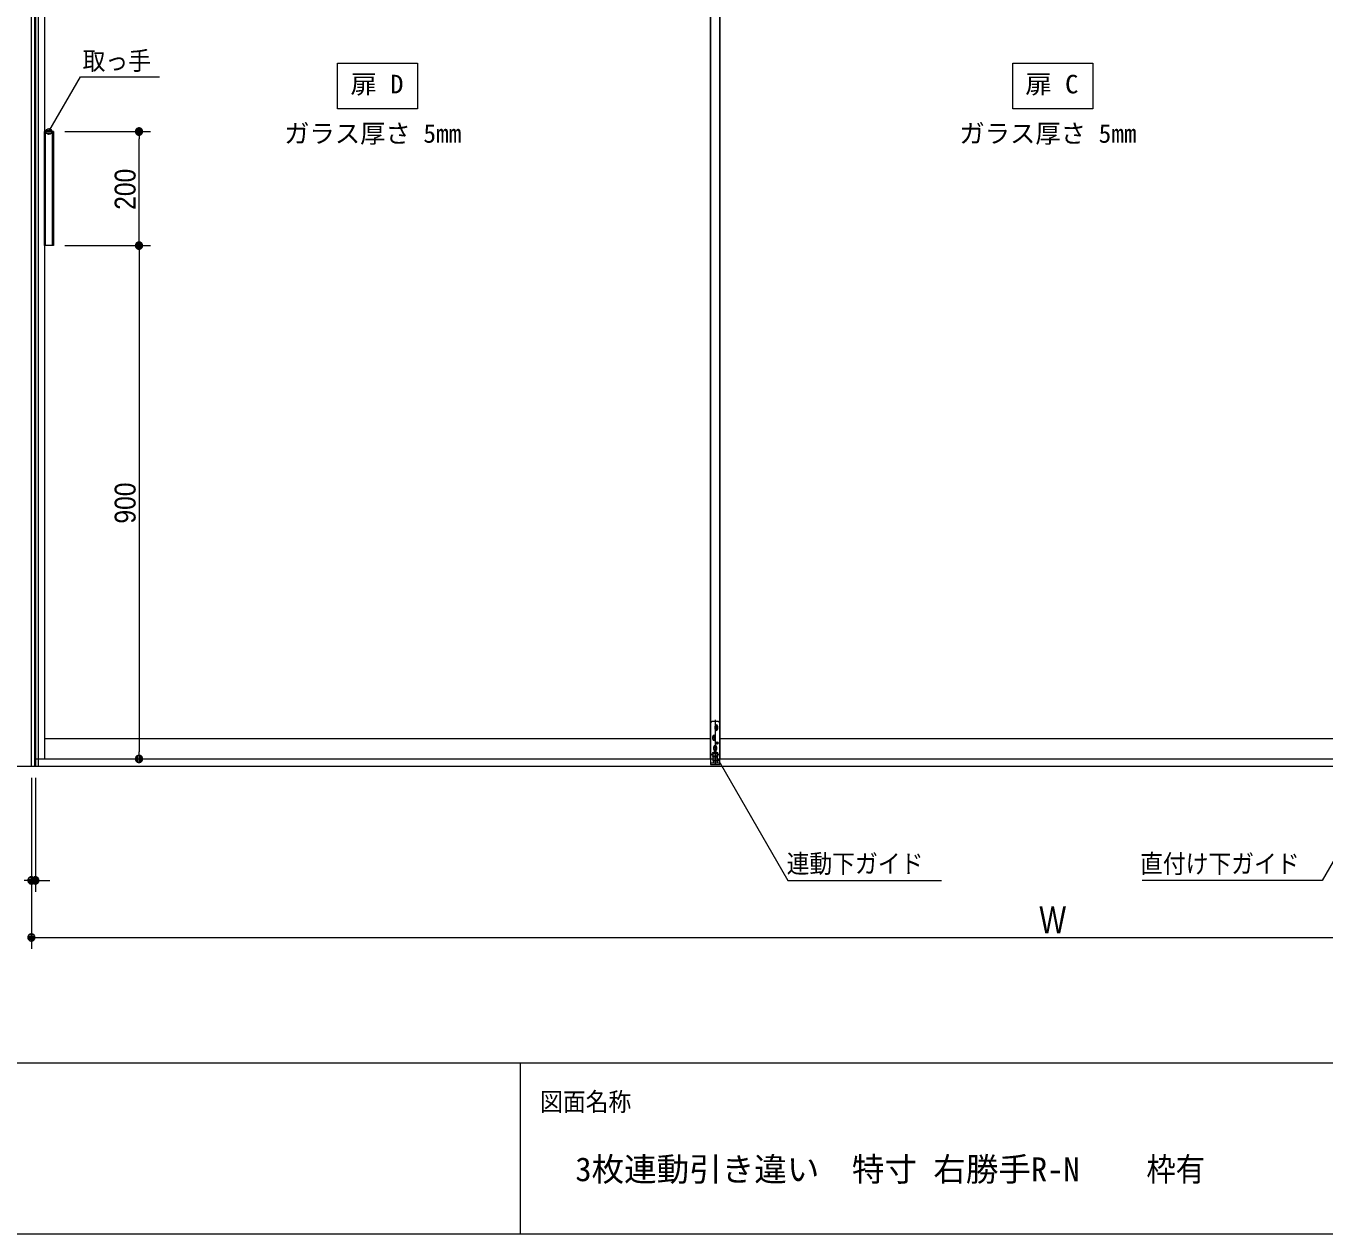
# Model space of a CAD drawing. Units: millimetres, scale not verified. Extents: x -6062 to 6062, y -3045 to 3045.
# Drawn here: x -4804 to -2528, y -2770 to -652 of the extents above; entities that cross this region are included whole.
import ezdxf
from ezdxf.enums import TextEntityAlignment as Align

# ---------------------------------------------------------------- set-up
doc = ezdxf.new("R2010")
doc.units = ezdxf.units.MM
doc.header["$LTSCALE"] = 20
for name, color, linetype, lineweight in [('0-0_2寸法-1', 7, 'Continuous', 9), ('0-1_0', 7, 'Continuous', 9), ('0-2_2寸法-2', 7, 'Continuous', 9), ('0-3_2寸法-3', 7, 'Continuous', 9), ('0-4_3一般', 7, 'Continuous', 9), ('0-5_1図面枠', 7, 'Continuous', 9)]:
    doc.layers.add(name, color=color, linetype=linetype, lineweight=lineweight)
doc.styles.add('ＭＳ ゴシック', font='')
doc.styles.add('ＭＳ Ｐゴシック', font='')
doc.styles.get('ＭＳ ゴシック').set_extended_font_data('MS Gothic')
doc.styles.get('ＭＳ Ｐゴシック').set_extended_font_data('MS PGothic')

# ---------------------------------------------------------------- blocks, each defined once
blk = doc.blocks.new('_Dot')
at = {"layer": '0-1_0'}
for p, q in [((-10, 0), (-20, 0)), ((9.78, 2), (-9.78, 2)), ((7.99, 6), (-7.99, 6)), ((9.16, -3.98), (-9.16, -3.98)), ((6, -7.98), (-6, -7.98))]:
    blk.add_line(p, q, dxfattribs=at)
for points in [[(10, 0), (9.92, 1.25), (9.69, 2.49), (9.3, 3.68), (8.76, 4.82), (8.09, 5.88), (7.29, 6.85), (6.37, 7.71), (5.36, 8.44), (4.26, 9.05), (3.09, 9.51), (1.87, 9.82), (0.63, 9.98), (-0.63, 9.98), (-1.87, 9.82), (-3.09, 9.51), (-4.26, 9.05), (-5.36, 8.44), (-6.37, 7.71), (-7.29, 6.85), (-8.09, 5.88), (-8.76, 4.82), (-9.3, 3.68), (-9.69, 2.49), (-9.92, 1.25), (-10, 0), (0, 0)], [(-10, 0), (-9.92, -1.25), (-9.69, -2.49), (-9.3, -3.68), (-8.76, -4.82), (-8.09, -5.88), (-7.29, -6.85), (-6.37, -7.71), (-5.36, -8.44), (-4.26, -9.05), (-3.09, -9.51), (-1.87, -9.82), (-0.63, -9.98), (0.63, -9.98), (1.87, -9.82), (3.09, -9.51), (4.26, -9.05), (5.36, -8.44), (6.37, -7.71), (7.29, -6.85), (8.09, -5.88), (8.76, -4.82), (9.3, -3.68), (9.69, -2.49), (9.92, -1.25), (10, 0), (0, 0)]]:
    blk.add_lwpolyline(points, close=True, dxfattribs=at)
blk = doc.blocks.new('グループ-6')
at = {"layer": '0-4_3一般'}
for p, q in [((-60000, 8000), (-60000, -39000)), ((13056.5, -39000), (-61863.5, -39000))]:
    blk.add_line(p, q, dxfattribs=at)
blk = doc.blocks.new('グループ-7')
at = {"layer": '0-4_3一般'}
for p, q in [((-60000, 7100), (-60000, -38740)), ((-59680, 7100), (-59680, -38740)), ((-36320, 7100), (-36320, -38740)), ((-36320, -38740), (-36320, 7100)), ((-36000, 7100), (-36000, -38740)), ((-59362, -16740), (-59682, -16740)), ((-59642, -20740), (-59642, -16740)), ((-59402, -20740), (-59402, -16740)), ((-59362, -16740), (-59362, -20740)), ((-36320, -37492.4), (-36320, -38934.4)), ((-36060, -37432.4), (-36260, -37432.4)), ((-36059.5, -37642.4), (-36180.5, -37642.4)), ((-36169.5, -37592.4), (-36070.5, -37592.4)), ((-36169.5, -37692.4), (-36070.5, -37692.4)), ((-36165, -37692.4), (-36165, -37592.4)), ((-36160, -37371.7), (-36160, -38958.4)), ((-36120, -37542.9), (-36120, -37641.9)), ((-36120, -37642.9), (-36120, -37741.9)), ((-36075, -37592.4), (-36075, -37692.4)), ((-36320, -38040), (-59680, -38040)), ((-36139.5, -38002.4), (-36260.5, -38002.4)), ((-36249.5, -37952.4), (-36150.5, -37952.4)), ((-36249.5, -38052.4), (-36150.5, -38052.4)), ((-36245, -38052.4), (-36245, -37952.4)), ((-36200, -37902.9), (-36200, -38001.9)), ((-36200, -38002.9), (-36200, -38101.9)), ((-36155, -37952.4), (-36155, -38052.4)), ((-36146.2, -38182.4), (-36053.8, -38182.4)), ((-36100, -38136.2), (-36100, -38228.6)), ((-12640, -38040), (-36000, -38040)), ((-36235, -38802.4), (-36235, -38562.4)), ((-36095, -38552.4), (-36225, -38552.4)), ((-36099.5, -38362.4), (-36220.5, -38362.4)), ((-36209.5, -38312.4), (-36110.5, -38312.4)), ((-36209.5, -38412.4), (-36110.5, -38412.4)), ((-36205, -38412.4), (-36205, -38312.4)), ((-36160, -38262.9), (-36160, -38361.9)), ((-36160, -38362.9), (-36160, -38461.9)), ((-36115, -38312.4), (-36115, -38412.4)), ((-36085, -38562.4), (-36085, -38802.4)), ((-60000, -38740), (-36000, -38740)), ((-36320, -38740), (-12320, -38740)), ((-36320, -38874.4), (-36220, -38874.4)), ((-36235, -38802.4), (-36085, -38802.4)), ((-36090, -38802.4), (-36230, -38802.4)), ((-36224, -38874.4), (-36096, -38874.4)), ((-36220, -38874.4), (-36224, -38874.4)), ((-36096, -38874.4), (-36100, -38874.4)), ((-36100, -38874.4), (-36000, -38874.4)), ((-36090, -38802.4), (-36090, -38874.4))]:
    blk.add_line(p, q, dxfattribs=at)
for points in [[(-36000, -38740), (-36000, 7100), (-60000, 7100)], [(-59362, -20740), (-59682, -20740), (-59682, -16740)], [(-36320, -38932.4), (-36000, -38932.4), (-36000, -37492.4)], [(-36230, -38802.4), (-36230, -38874.4), (-36090, -38874.4)]]:
    blk.add_lwpolyline(points, dxfattribs=at)
blk.add_circle((-36100, -38182.4), 42, dxfattribs=at)
for centre, radius, start, end in [((-36260, -37492.4), 60, 90, 180), ((-36120, -37592.4), 45, 0, 180), ((-36120, -37692.4), 45, 180, 0), ((-36060, -37492.4), 60, 0, 90), ((-36200, -37952.4), 45, 0, 180), ((-36200, -38052.4), 45, 180, 0), ((-36225, -38562.4), 10, 90, 180), ((-36160, -38312.4), 45, 0, 180), ((-36160, -38412.4), 45, 180, 0), ((-36095, -38562.4), 10, 0, 90)]:
    blk.add_arc(centre, radius, start, end, dxfattribs=at)
blk = doc.blocks.new('グループ-8')
at = {"layer": '0-4_3一般'}
for name in ['グループ-6', 'グループ-7']:
    blk.add_blockref(name, (0, 0), dxfattribs=at)
blk = doc.blocks.new('グループ-21')
at = {"layer": '0-4_3一般'}
blk.add_line((-60020, -39000), (-60020, 8000), dxfattribs=at)
blk.add_lwpolyline([(-60140, 8000), (-59900, 8000), (-59900, -39000), (-60140, -39000)], close=True, dxfattribs=at)
blk = doc.blocks.new('グループ-139')
at = {"layer": '0-5_1図面枠'}
for p, q in [((-80000, -49400), (80000, -49400)), ((-43000, -49400), (-43000, -55400))]:
    blk.add_line(p, q, dxfattribs=at)
blk.add_lwpolyline([(-80000, 55400), (80000, 55400), (80000, -55400), (-80000, -55400)], close=True, dxfattribs=at)
blk = doc.blocks.new('図面枠')
at = {"layer": '0-5_1図面枠'}
blk.add_blockref('グループ-139', (0, 0), dxfattribs=at)
at = {"layer": '0-5_1図面枠', "style": 'ＭＳ ゴシック', "width": 0.9}
blk.add_text('図面名称', height=650.9, dxfattribs=at).set_placement((-42300.1, -51283.9), align=Align.BOTTOM_LEFT)

msp = doc.modelspace()

# ---------------------------------------------------------------- linework, layer by layer
at = {"layer": '0-0_2寸法-1'}
for p, q in [((-4735.8, -837), (-4585.8, -837)), ((-4605.8, -1024.29), (-4605.8, -849.71)), ((-4735.6, -1037), (-4585.8, -1037)), ((-4735.6, -1037), (-4585.8, -1037)), ((-4605.8, -1049.71), (-4605.8, -1924.29)), ((-4735.8, -1937), (-4585.8, -1937)), ((-4794.5, -2170), (-4794.5, -2270)), ((-4781.79, -2250), (-1225.21, -2250))]:
    msp.add_line(p, q, dxfattribs=at)
at = {"layer": '0-2_2寸法-2'}
for p, q in [((-4794.5, -1970), (-4794.5, -2170)), ((-4787.5, -1970), (-4787.5, -2170)), ((-4787.5, -2150), (-4794.5, -2150)), ((-4774.79, -2150), (-4762.08, -2150))]:
    msp.add_line(p, q, dxfattribs=at)
at = {"layer": '0-3_2寸法-3'}
for p, q in [((-4758.91, -836.01), (-4768.69, -836.01)), ((-4759.8, -840.01), (-4767.8, -840.01)), ((-4763.63, -832.01), (-4763.97, -832.01)), ((-4763.63, -832.01), (-4763.97, -832.01)), ((-3590.6, -1928.25), (-3600.4, -1928.25)), ((-3591.5, -1932.25), (-3599.5, -1932.25)), ((-3595.31, -1924.25), (-3595.69, -1924.25)), ((-3595.31, -1924.25), (-3595.69, -1924.25))]:
    msp.add_line(p, q, dxfattribs=at)
for points in [[(-4257.5, -717), (-4117.5, -717), (-4117.5, -797), (-4257.5, -797)], [(-3073.5, -717), (-2933.5, -717), (-2933.5, -797), (-3073.5, -797)]]:
    msp.add_lwpolyline(points, close=True, dxfattribs=at)
for points in [[(-4763.8, -837), (-4708.56, -741.33), (-4570.04, -741.33)], [(-3595.5, -1929.24), (-3468.05, -2150), (-3198.72, -2150)], [(-2411.5, -1943.1), (-2530.95, -2150), (-2846.97, -2150)]]:
    msp.add_lwpolyline(points, dxfattribs=at)
for centre in [(-4763.8, -837), (-4763.8, -837), (-3595.5, -1929.24), (-3595.5, -1929.24)]:
    msp.add_circle(centre, 5.01, dxfattribs=at)

# ---------------------------------------------------------------- block references
at = {"layer": '0-0_2寸法-1', "xscale": 0.6356201, "yscale": 0.6356201}
for p, rotation in [((-4605.8, -837), 90), ((-4605.8, -1037), 270), ((-4605.8, -1037), 90), ((-4605.8, -1937), 270), ((-4794.5, -2250), 180)]:
    msp.add_blockref('_Dot', p, dxfattribs=dict(at, rotation=rotation))
at = {"layer": '0-2_2寸法-2', "xscale": 0.6356201, "yscale": 0.6356201}
msp.add_blockref('_Dot', (-4794.5, -2150), dxfattribs=at)
at = {"layer": '0-2_2寸法-2', "xscale": 0.6356201, "yscale": 0.6356201, "rotation": 180}
msp.add_blockref('_Dot', (-4787.5, -2150), dxfattribs=at)
at = {"layer": '0-4_3一般', "xscale": 0.05, "yscale": 0.05}
for name in ['グループ-8', 'グループ-21']:
    msp.add_blockref(name, (-1787.5, 0), dxfattribs=at)
at = {"layer": '0-5_1図面枠', "xscale": 0.05, "yscale": 0.05}
msp.add_blockref('図面枠', (-1787.5, 0), dxfattribs=at)

# ---------------------------------------------------------------- texts
at = {"layer": '0-0_2寸法-1', "style": 'ＭＳ Ｐゴシック', "width": 0.9}
for s, p in [('200', (-4600.84, -974.28)), ('900', (-4600.84, -1524.38))]:
    msp.add_text(s, height=36.66, rotation=90, dxfattribs=at).set_placement(p, align=Align.BOTTOM_LEFT)
at = {"layer": '0-0_2寸法-1', "style": 'ＭＳ Ｐゴシック', "width": 0.8}
msp.add_text('W', height=47.21, dxfattribs=at).set_placement((-3026.96, -2257.07), align=Align.BOTTOM_LEFT)
at = {"layer": '0-3_2寸法-3', "style": 'ＭＳ ゴシック'}
for s, width, p in [('取っ手', 0.9, (-4704.71, -738.94)), ('扉 D', 1.05, (-4235.14, -779.87)), ('扉 C', 1.05, (-3051.82, -779.87)), ('連動下ガイド', 0.9, (-3470.14, -2146.66)), ('直付け下ガイド', 0.9, (-2850.42, -2146.83))]:
    msp.add_text(s, height=32.55, dxfattribs=dict(at, width=width)).set_placement(p, align=Align.BOTTOM_LEFT)
for p in [(-4351.29, -866.45), (-3167.29, -866.45)]:
    msp.add_text('ガラス厚さ 5mm', height=32.55, dxfattribs=at).set_placement(p, align=Align.BOTTOM_LEFT)
at = {"layer": '0-5_1図面枠', "style": 'ＭＳ ゴシック'}
msp.add_text('3枚連動引き違い\u3000特寸 右勝手R-N', height=41.84, dxfattribs=at).set_placement((-3840.72, -2689.89), align=Align.BOTTOM_LEFT)
at = {"layer": '0-5_1図面枠', "style": 'ＭＳ ゴシック', "width": 0.9}
msp.add_text('\u3000枠有', height=41.84, dxfattribs=at).set_placement((-2890.7, -2689.89), align=Align.BOTTOM_LEFT)

doc.saveas('drawing.dxf')
